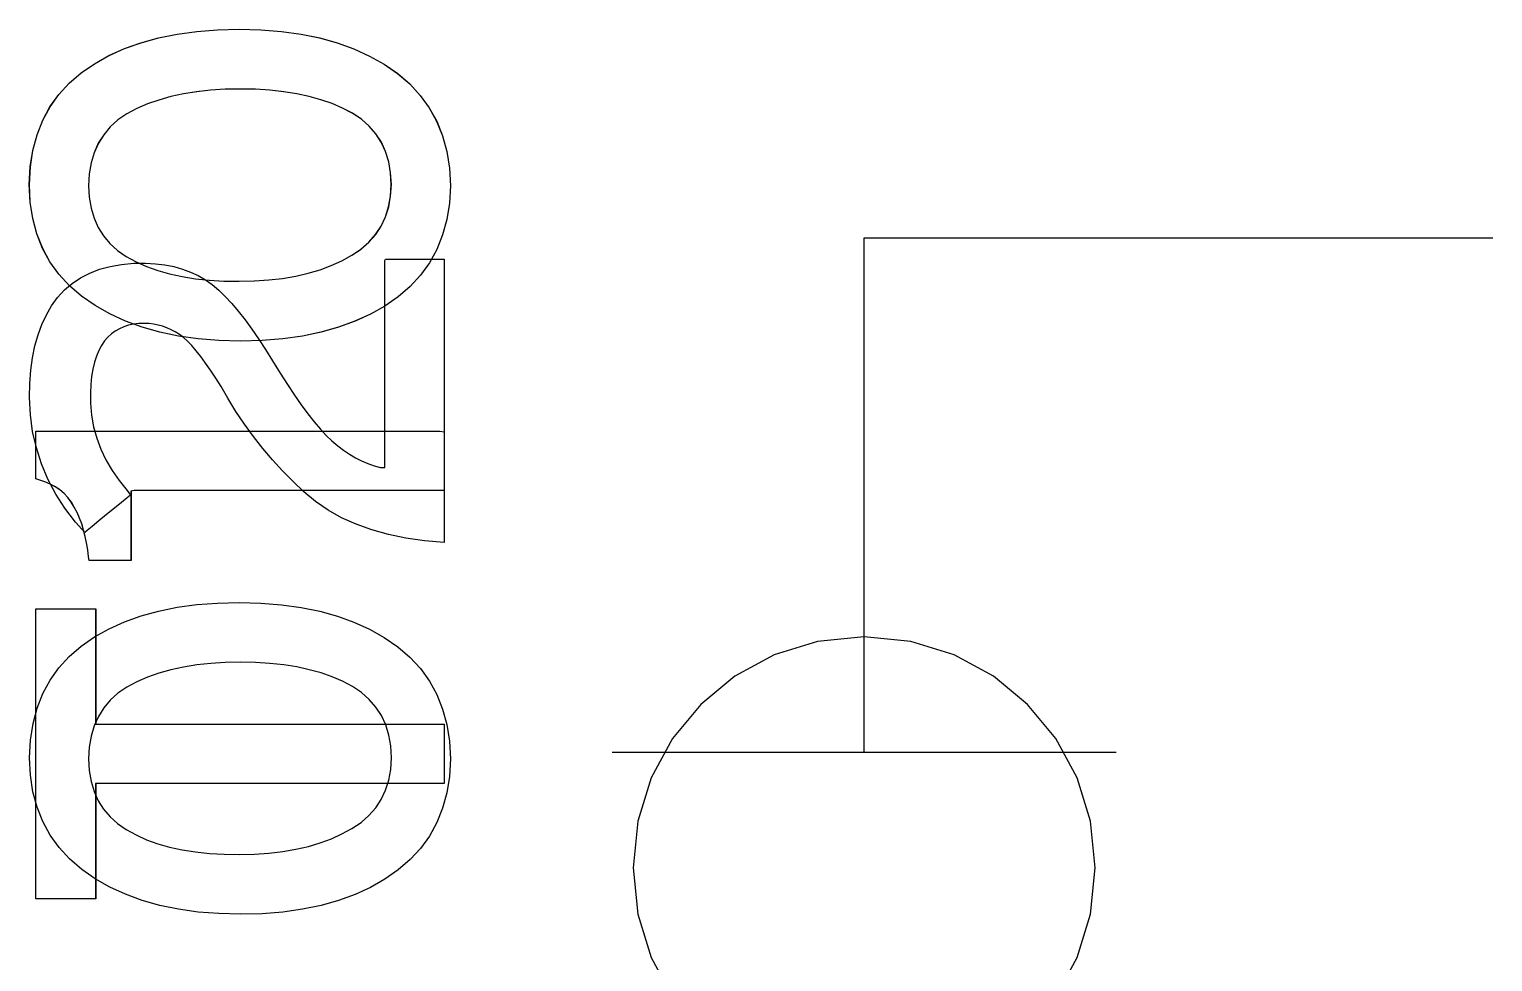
# Model space of a CAD drawing. Extents: x 1 to 47.7, y 0.2 to 35.
# Drawn here: x 36.3558 to 36.7042, y 9.3669 to 9.589 of the extents above; entities that cross this region are included whole.
import ezdxf

# ---------------------------------------------------------------- set-up
doc = ezdxf.new("R2010")
doc.units = 0
doc.header["$MEASUREMENT"] = 0
for name, color, linetype in [('7_2___8__INDEPENDENT_INPUT', 7, 'CONTINUOUS'), ('7_3___8__OPTOISO_INDEPENDE', 7, 'CONTINUOUS'), ('7_4___24__OPTOISO_INDEPEND', 7, 'CONTINUOUS'), ('7_6____8__INDEPENDENT_INPU', 7, 'CONTINUOUS'), ('7_7____8__OPTOISO_INDEPEND', 7, 'CONTINUOUS')]:
    doc.layers.add(name, color=color, linetype=linetype)

msp = doc.modelspace()

# ---------------------------------------------------------------- linework, layer by layer
at = {"layer": '7_2___8__INDEPENDENT_INPUT'}
for points in [[(36.40579, 9.58899), (36.41094, 9.58886), (36.41584, 9.58847), (36.42051, 9.58782), (36.42494, 9.58691), (36.42914, 9.58574), (36.43309, 9.58431), (36.43681, 9.58261), (36.44029, 9.58066), (36.44352, 9.57845), (36.4464, 9.57597), (36.4489, 9.57325), (36.45104, 9.57029), (36.4528, 9.56707), (36.45419, 9.56361), (36.4552, 9.5599), (36.45584, 9.55594), (36.45611, 9.55173), (36.45584, 9.54757), (36.45521, 9.54366), (36.4542, 9.53999), (36.45283, 9.53656), (36.45108, 9.53337), (36.44897, 9.53043), (36.44649, 9.52773), (36.44364, 9.52528), (36.44045, 9.52307), (36.43703, 9.52112), (36.43335, 9.51943), (36.42943, 9.518), (36.42526, 9.51682), (36.42083, 9.51591), (36.41616, 9.51526), (36.41123, 9.51487), (36.40606, 9.51474), (36.4009, 9.51488), (36.39598, 9.51527), (36.3913, 9.51593), (36.38686, 9.51685), (36.38266, 9.51804), (36.3787, 9.51949), (36.37498, 9.5212), (36.3715, 9.52318), (36.36826, 9.52542), (36.36537, 9.5279), (36.36286, 9.53062), (36.36073, 9.53359), (36.35899, 9.53679), (36.35762, 9.54023), (36.35664, 9.54391), (36.35603, 9.54784), (36.35581, 9.552), (36.35606, 9.5562), (36.35667, 9.56015), (36.35766, 9.56385), (36.35902, 9.5673), (36.36075, 9.5705), (36.36285, 9.57345), (36.36531, 9.57615), (36.36815, 9.5786), (36.37134, 9.58078), (36.37478, 9.5827), (36.37846, 9.58437), (36.3824, 9.58578), (36.38658, 9.58694), (36.39101, 9.58783), (36.39569, 9.58848), (36.40061, 9.58886)], [(36.40606, 9.57476), (36.40244, 9.57469), (36.39898, 9.57447), (36.39566, 9.57411), (36.3925, 9.5736), (36.38949, 9.57294), (36.38664, 9.57214), (36.38394, 9.57119), (36.38139, 9.5701), (36.37901, 9.56884), (36.3769, 9.56738), (36.37507, 9.56572), (36.37352, 9.56387), (36.37225, 9.56183), (36.37125, 9.55959), (36.37053, 9.55717), (36.37008, 9.55454), (36.36991, 9.55173), (36.37008, 9.54896), (36.37052, 9.54638), (36.37123, 9.54399), (36.37222, 9.54179), (36.37348, 9.53978), (36.37501, 9.53796), (36.37681, 9.53633), (36.37889, 9.53488), (36.38122, 9.53362), (36.38372, 9.5325), (36.38638, 9.53154), (36.38921, 9.53073), (36.3922, 9.53007), (36.39535, 9.52956), (36.39867, 9.52921), (36.40215, 9.52901), (36.40579, 9.52897), (36.40939, 9.52905), (36.41283, 9.52928), (36.41612, 9.52966), (36.41925, 9.5302), (36.42223, 9.53088), (36.42504, 9.53172), (36.42771, 9.53272), (36.43022, 9.53386), (36.4326, 9.53515), (36.43478, 9.53661), (36.43667, 9.53825), (36.43827, 9.54008), (36.43959, 9.54209), (36.44063, 9.54429), (36.44137, 9.54668), (36.44183, 9.54925), (36.442, 9.552), (36.44183, 9.55481), (36.44138, 9.55743), (36.44064, 9.55985), (36.43963, 9.56207), (36.43833, 9.56409), (36.43674, 9.56592), (36.43488, 9.56755), (36.43273, 9.56899), (36.43037, 9.57022), (36.42789, 9.57128), (36.42525, 9.57221), (36.42245, 9.57299), (36.41949, 9.57363), (36.41637, 9.57412), (36.4131, 9.57448), (36.40966, 9.57469)], [(36.45455, 9.47914), (36.4517, 9.47914), (36.44411, 9.47914), (36.43325, 9.47914), (36.42057, 9.47914), (36.40752, 9.47914), (36.39557, 9.47914), (36.38616, 9.47914), (36.38076, 9.47914), (36.38002, 9.47897), (36.38002, 9.47776), (36.38002, 9.47566), (36.38002, 9.47298), (36.38002, 9.47006), (36.38002, 9.46721), (36.38002, 9.46478), (36.38002, 9.46308), (36.38002, 9.46244), (36.37963, 9.46244), (36.37861, 9.46244), (36.37715, 9.46244), (36.37544, 9.46244), (36.37369, 9.46244), (36.37208, 9.46244), (36.37081, 9.46244), (36.37008, 9.46244), (36.36991, 9.46331), (36.36971, 9.465), (36.36945, 9.46663), (36.36913, 9.4682), (36.36874, 9.46971), (36.36828, 9.47117), (36.36776, 9.47257), (36.36717, 9.47391), (36.36652, 9.47519), (36.36582, 9.47637), (36.36501, 9.47745), (36.36411, 9.47842), (36.36311, 9.47928), (36.362, 9.48003), (36.3608, 9.48068), (36.3595, 9.48122), (36.3581, 9.48165), (36.35737, 9.48194), (36.35737, 9.48277), (36.35737, 9.4842), (36.35737, 9.48603), (36.35737, 9.48803), (36.35737, 9.48997), (36.35737, 9.49163), (36.35737, 9.4928), (36.35737, 9.49323), (36.36109, 9.49323), (36.37098, 9.49323), (36.38514, 9.49323), (36.40168, 9.49323), (36.41869, 9.49323), (36.43427, 9.49323), (36.44654, 9.49323), (36.45358, 9.49323), (36.45455, 9.49309), (36.45455, 9.49207), (36.45455, 9.49029), (36.45455, 9.48803), (36.45455, 9.48556), (36.45455, 9.48317), (36.45455, 9.48111), (36.45455, 9.47968)]]:
    msp.add_lwpolyline(points, close=True, dxfattribs=at)
for points in [[(36.55459, 9.4168), (36.55459, 9.5393), (36.70423, 9.5393)], [(36.37161, 9.42345), (36.45455, 9.42345), (36.45455, 9.40936), (36.37161, 9.40936), (36.37161, 9.38189), (36.35737, 9.38189), (36.35737, 9.45094), (36.37161, 9.45094), (36.37161, 9.42345)], [(36.4946, 9.4168), (36.61459, 9.4168)]]:
    msp.add_lwpolyline(points, dxfattribs=at)
at = {"layer": '7_3___8__OPTOISO_INDEPENDE'}
for points in [[(36.40579, 9.58899), (36.41094, 9.58886), (36.41584, 9.58847), (36.42051, 9.58782), (36.42494, 9.58691), (36.42914, 9.58574), (36.43309, 9.58431), (36.43681, 9.58261), (36.44029, 9.58066), (36.44352, 9.57845), (36.4464, 9.57597), (36.4489, 9.57325), (36.45104, 9.57029), (36.4528, 9.56707), (36.45419, 9.56361), (36.4552, 9.5599), (36.45584, 9.55594), (36.45611, 9.55173), (36.45584, 9.54757), (36.45521, 9.54366), (36.4542, 9.53999), (36.45283, 9.53656), (36.45108, 9.53337), (36.44897, 9.53043), (36.44649, 9.52773), (36.44364, 9.52528), (36.44045, 9.52307), (36.43703, 9.52112), (36.43335, 9.51943), (36.42943, 9.518), (36.42526, 9.51682), (36.42083, 9.51591), (36.41616, 9.51526), (36.41123, 9.51487), (36.40606, 9.51474), (36.4009, 9.51488), (36.39598, 9.51527), (36.3913, 9.51593), (36.38686, 9.51685), (36.38266, 9.51804), (36.3787, 9.51949), (36.37498, 9.5212), (36.3715, 9.52318), (36.36826, 9.52542), (36.36537, 9.5279), (36.36286, 9.53062), (36.36073, 9.53359), (36.35899, 9.53679), (36.35762, 9.54023), (36.35664, 9.54391), (36.35603, 9.54784), (36.35581, 9.552), (36.35606, 9.5562), (36.35667, 9.56015), (36.35766, 9.56385), (36.35902, 9.5673), (36.36075, 9.5705), (36.36285, 9.57345), (36.36531, 9.57615), (36.36815, 9.5786), (36.37134, 9.58078), (36.37478, 9.5827), (36.37846, 9.58437), (36.3824, 9.58578), (36.38658, 9.58694), (36.39101, 9.58783), (36.39569, 9.58848), (36.40061, 9.58886)], [(36.40606, 9.57476), (36.40244, 9.57469), (36.39898, 9.57447), (36.39566, 9.57411), (36.3925, 9.5736), (36.38949, 9.57294), (36.38664, 9.57214), (36.38394, 9.57119), (36.38139, 9.5701), (36.37901, 9.56884), (36.3769, 9.56738), (36.37507, 9.56572), (36.37352, 9.56387), (36.37225, 9.56183), (36.37125, 9.55959), (36.37053, 9.55717), (36.37008, 9.55454), (36.36991, 9.55173), (36.37008, 9.54896), (36.37052, 9.54638), (36.37123, 9.54399), (36.37222, 9.54179), (36.37348, 9.53978), (36.37501, 9.53796), (36.37681, 9.53633), (36.37889, 9.53488), (36.38122, 9.53362), (36.38372, 9.5325), (36.38638, 9.53154), (36.38921, 9.53073), (36.3922, 9.53007), (36.39535, 9.52956), (36.39867, 9.52921), (36.40215, 9.52901), (36.40579, 9.52897), (36.40939, 9.52905), (36.41283, 9.52928), (36.41612, 9.52966), (36.41925, 9.5302), (36.42223, 9.53088), (36.42504, 9.53172), (36.42771, 9.53272), (36.43022, 9.53386), (36.4326, 9.53515), (36.43478, 9.53661), (36.43667, 9.53825), (36.43827, 9.54008), (36.43959, 9.54209), (36.44063, 9.54429), (36.44137, 9.54668), (36.44183, 9.54925), (36.442, 9.552), (36.44183, 9.55481), (36.44138, 9.55743), (36.44064, 9.55985), (36.43963, 9.56207), (36.43833, 9.56409), (36.43674, 9.56592), (36.43488, 9.56755), (36.43273, 9.56899), (36.43037, 9.57022), (36.42789, 9.57128), (36.42525, 9.57221), (36.42245, 9.57299), (36.41949, 9.57363), (36.41637, 9.57412), (36.4131, 9.57448), (36.40966, 9.57469)], [(36.45455, 9.47914), (36.4517, 9.47914), (36.44411, 9.47914), (36.43325, 9.47914), (36.42057, 9.47914), (36.40752, 9.47914), (36.39557, 9.47914), (36.38616, 9.47914), (36.38076, 9.47914), (36.38002, 9.47897), (36.38002, 9.47776), (36.38002, 9.47566), (36.38002, 9.47298), (36.38002, 9.47006), (36.38002, 9.46721), (36.38002, 9.46478), (36.38002, 9.46308), (36.38002, 9.46244), (36.37963, 9.46244), (36.37861, 9.46244), (36.37715, 9.46244), (36.37544, 9.46244), (36.37369, 9.46244), (36.37208, 9.46244), (36.37081, 9.46244), (36.37008, 9.46244), (36.36991, 9.46331), (36.36971, 9.465), (36.36945, 9.46663), (36.36913, 9.4682), (36.36874, 9.46971), (36.36828, 9.47117), (36.36776, 9.47257), (36.36717, 9.47391), (36.36652, 9.47519), (36.36582, 9.47637), (36.36501, 9.47745), (36.36411, 9.47842), (36.36311, 9.47928), (36.362, 9.48003), (36.3608, 9.48068), (36.3595, 9.48122), (36.3581, 9.48165), (36.35737, 9.48194), (36.35737, 9.48277), (36.35737, 9.4842), (36.35737, 9.48603), (36.35737, 9.48803), (36.35737, 9.48997), (36.35737, 9.49163), (36.35737, 9.4928), (36.35737, 9.49323), (36.36109, 9.49323), (36.37098, 9.49323), (36.38514, 9.49323), (36.40168, 9.49323), (36.41869, 9.49323), (36.43427, 9.49323), (36.44654, 9.49323), (36.45358, 9.49323), (36.45455, 9.49309), (36.45455, 9.49207), (36.45455, 9.49029), (36.45455, 9.48803), (36.45455, 9.48556), (36.45455, 9.48317), (36.45455, 9.48111), (36.45455, 9.47968)]]:
    msp.add_lwpolyline(points, close=True, dxfattribs=at)
for points in [[(36.55459, 9.41679), (36.55459, 9.5393), (36.70423, 9.5393)], [(36.37161, 9.42345), (36.45455, 9.42345), (36.45455, 9.40936), (36.37161, 9.40936), (36.37161, 9.38189), (36.35737, 9.38189), (36.35737, 9.45094), (36.37161, 9.45094), (36.37161, 9.42345)], [(36.4946, 9.41679), (36.61459, 9.41679)]]:
    msp.add_lwpolyline(points, dxfattribs=at)
at = {"layer": '7_4___24__OPTOISO_INDEPEND'}
for points in [[(36.55458, 9.44428), (36.55458, 9.53928), (36.70423, 9.53928)], [(36.60018, 9.35853), (36.60525, 9.36787), (36.60845, 9.37819), (36.60957, 9.38927), (36.60845, 9.40036), (36.60525, 9.41069), (36.60018, 9.42003), (36.59347, 9.42817), (36.58533, 9.43489), (36.57599, 9.43996), (36.56566, 9.44317), (36.55458, 9.44428), (36.54349, 9.44317), (36.53316, 9.43996), (36.52381, 9.43489), (36.51567, 9.42817), (36.50896, 9.42003), (36.50389, 9.41069), (36.50068, 9.40036), (36.49957, 9.38927), (36.50068, 9.37819), (36.50389, 9.36787), (36.50896, 9.35853)]]:
    msp.add_lwpolyline(points, dxfattribs=at)
for points in [[(36.45456, 9.46672), (36.4499, 9.46712), (36.44548, 9.46775), (36.44129, 9.46862), (36.43735, 9.46973), (36.43364, 9.47108), (36.43017, 9.47266), (36.42694, 9.47447), (36.42394, 9.47653), (36.42119, 9.47881), (36.4186, 9.48125), (36.4161, 9.48379), (36.41369, 9.48642), (36.41138, 9.48916), (36.40916, 9.492), (36.40704, 9.49494), (36.40501, 9.49798), (36.40307, 9.50113), (36.40146, 9.50387), (36.40019, 9.5059), (36.39897, 9.50777), (36.39779, 9.50948), (36.39665, 9.51102), (36.39556, 9.51241), (36.3945, 9.51363), (36.39348, 9.51469), (36.3925, 9.51559), (36.39154, 9.5163), (36.39056, 9.51691), (36.38957, 9.51744), (36.38855, 9.51789), (36.38752, 9.51826), (36.38647, 9.51855), (36.3854, 9.51876), (36.38431, 9.51888), (36.38321, 9.51893), (36.3819, 9.51889), (36.38064, 9.51875), (36.37944, 9.51849), (36.37832, 9.51814), (36.37726, 9.51767), (36.37627, 9.5171), (36.37534, 9.51643), (36.37449, 9.51565), (36.37371, 9.51476), (36.37297, 9.5137), (36.37233, 9.51249), (36.37178, 9.51115), (36.37131, 9.50967), (36.37094, 9.50804), (36.37065, 9.50627), (36.37046, 9.50436), (36.37035, 9.50231), (36.37037, 9.4999), (36.37063, 9.49706), (36.37112, 9.49429), (36.37186, 9.49159), (36.37283, 9.48896), (36.37405, 9.4864), (36.3755, 9.48392), (36.37719, 9.48151), (36.37911, 9.47917), (36.37992, 9.47805), (36.37913, 9.4774), (36.37778, 9.4763), (36.37607, 9.47491), (36.3742, 9.47339), (36.37236, 9.47189), (36.37075, 9.47058), (36.36956, 9.46962), (36.369, 9.46916), (36.36679, 9.47161), (36.36428, 9.4749), (36.36209, 9.4783), (36.36022, 9.48183), (36.35869, 9.48548), (36.35748, 9.48926), (36.3566, 9.49315), (36.35605, 9.49717), (36.35582, 9.50132), (36.3559, 9.50463), (36.35615, 9.50778), (36.35657, 9.51075), (36.35715, 9.51357), (36.35789, 9.51621), (36.3588, 9.51869), (36.35988, 9.521), (36.36112, 9.52315), (36.36254, 9.52512), (36.36418, 9.52689), (36.36601, 9.52845), (36.36801, 9.52979), (36.37019, 9.53092), (36.37254, 9.53183), (36.37508, 9.53252), (36.37779, 9.53299), (36.38068, 9.53325), (36.38345, 9.53328), (36.38583, 9.53315), (36.38809, 9.53287), (36.39024, 9.53245), (36.39228, 9.53188), (36.39422, 9.53117), (36.39604, 9.53032), (36.39776, 9.52933), (36.39936, 9.52819), (36.40089, 9.52686), (36.40243, 9.52535), (36.40399, 9.52366), (36.40556, 9.52181), (36.40716, 9.51978), (36.40877, 9.51759), (36.41041, 9.51522), (36.41206, 9.51269), (36.41374, 9.50998), (36.41551, 9.50708), (36.41725, 9.50435), (36.41892, 9.50183), (36.42055, 9.49951), (36.42212, 9.49739), (36.42364, 9.49547), (36.4251, 9.49376), (36.4265, 9.49226), (36.42786, 9.49095), (36.42923, 9.48979), (36.43062, 9.48873), (36.43204, 9.48778), (36.43348, 9.48694), (36.43493, 9.4862), (36.43641, 9.48556), (36.43791, 9.48504), (36.43943, 9.48461), (36.44046, 9.4846), (36.44046, 9.48749), (36.44046, 9.49309), (36.44046, 9.5005), (36.44046, 9.50885), (36.44046, 9.51725), (36.44046, 9.52481), (36.44046, 9.53065), (36.44046, 9.53389), (36.44062, 9.53426), (36.44163, 9.53426), (36.44335, 9.53426), (36.44553, 9.53426), (36.44791, 9.53426), (36.45026, 9.53426), (36.45231, 9.53426), (36.45382, 9.53426), (36.45454, 9.53426), (36.45456, 9.53276), (36.45456, 9.52707), (36.45456, 9.51825), (36.45456, 9.5075), (36.45456, 9.49601), (36.45456, 9.48499), (36.45456, 9.47564), (36.45456, 9.46915)], [(36.4058, 9.45246), (36.41095, 9.45233), (36.41586, 9.45194), (36.42053, 9.45129), (36.42496, 9.45038), (36.42915, 9.44921), (36.4331, 9.44778), (36.43682, 9.44609), (36.4403, 9.44413), (36.44353, 9.44192), (36.44641, 9.43944), (36.44892, 9.43672), (36.45105, 9.43376), (36.45281, 9.43054), (36.4542, 9.42708), (36.45521, 9.42337), (36.45585, 9.41941), (36.45612, 9.4152), (36.45586, 9.41104), (36.45522, 9.40713), (36.45422, 9.40346), (36.45284, 9.40003), (36.4511, 9.39684), (36.44898, 9.3939), (36.4465, 9.39121), (36.44365, 9.38875), (36.44047, 9.38654), (36.43704, 9.38459), (36.43337, 9.3829), (36.42944, 9.38147), (36.42527, 9.3803), (36.42085, 9.37939), (36.41617, 9.37873), (36.41125, 9.37834), (36.40607, 9.37821), (36.40091, 9.37835), (36.39599, 9.37874), (36.39131, 9.3794), (36.38687, 9.38032), (36.38267, 9.38151), (36.37871, 9.38296), (36.37499, 9.38467), (36.37151, 9.38665), (36.36827, 9.38889), (36.36538, 9.39137), (36.36288, 9.3941), (36.36075, 9.39706), (36.359, 9.40026), (36.35764, 9.4037), (36.35665, 9.40739), (36.35605, 9.41131), (36.35582, 9.41547), (36.35607, 9.41968), (36.35669, 9.42363), (36.35768, 9.42733), (36.35903, 9.43078), (36.36076, 9.43397), (36.36286, 9.43692), (36.36533, 9.43962), (36.36817, 9.44207), (36.37135, 9.44425), (36.37479, 9.44618), (36.37848, 9.44784), (36.38241, 9.44925), (36.38659, 9.45041), (36.39102, 9.45131), (36.3957, 9.45195), (36.40063, 9.45233)], [(36.40607, 9.43823), (36.40245, 9.43816), (36.39899, 9.43794), (36.39568, 9.43758), (36.39252, 9.43707), (36.38951, 9.43641), (36.38665, 9.43561), (36.38395, 9.43466), (36.3814, 9.43357), (36.37902, 9.43231), (36.37692, 9.43085), (36.37509, 9.42919), (36.37353, 9.42734), (36.37226, 9.4253), (36.37126, 9.42307), (36.37054, 9.42064), (36.37009, 9.41802), (36.36993, 9.4152), (36.37009, 9.41243), (36.37053, 9.40985), (36.37124, 9.40747), (36.37223, 9.40526), (36.37349, 9.40325), (36.37502, 9.40143), (36.37683, 9.3998), (36.3789, 9.39836), (36.38123, 9.39709), (36.38373, 9.39597), (36.3864, 9.39501), (36.38922, 9.3942), (36.39221, 9.39354), (36.39536, 9.39304), (36.39868, 9.39268), (36.40216, 9.39249), (36.4058, 9.39244), (36.4094, 9.39252), (36.41284, 9.39275), (36.41613, 9.39313), (36.41926, 9.39367), (36.42224, 9.39435), (36.42506, 9.3952), (36.42772, 9.39619), (36.43023, 9.39733), (36.43262, 9.39862), (36.43479, 9.40008), (36.43668, 9.40172), (36.43829, 9.40355), (36.43961, 9.40557), (36.44064, 9.40776), (36.44139, 9.41015), (36.44184, 9.41272), (36.44202, 9.41547), (36.44185, 9.41829), (36.44139, 9.4209), (36.44066, 9.42332), (36.43964, 9.42554), (36.43834, 9.42756), (36.43676, 9.42939), (36.43489, 9.43103), (36.43274, 9.43246), (36.43038, 9.43369), (36.4279, 9.43476), (36.42526, 9.43568), (36.42247, 9.43646), (36.41951, 9.4371), (36.41639, 9.43759), (36.41311, 9.43795), (36.40967, 9.43816)]]:
    msp.add_lwpolyline(points, close=True, dxfattribs=at)
at = {"layer": '7_6____8__INDEPENDENT_INPU'}
for points in [[(36.40578, 9.58899), (36.41092, 9.58886), (36.41583, 9.58847), (36.4205, 9.58782), (36.42493, 9.58691), (36.42912, 9.58574), (36.43308, 9.58431), (36.43679, 9.58261), (36.44027, 9.58066), (36.4435, 9.57845), (36.44638, 9.57597), (36.44889, 9.57325), (36.45103, 9.57029), (36.45279, 9.56707), (36.45417, 9.56361), (36.45519, 9.5599), (36.45583, 9.55594), (36.4561, 9.55173), (36.45583, 9.54757), (36.45519, 9.54366), (36.45419, 9.53999), (36.45281, 9.53656), (36.45107, 9.53337), (36.44896, 9.53043), (36.44647, 9.52773), (36.44362, 9.52528), (36.44044, 9.52307), (36.43702, 9.52112), (36.43334, 9.51943), (36.42942, 9.518), (36.42524, 9.51682), (36.42082, 9.51591), (36.41615, 9.51526), (36.41122, 9.51487), (36.40605, 9.51474), (36.40089, 9.51488), (36.39597, 9.51527), (36.39129, 9.51593), (36.38685, 9.51685), (36.38264, 9.51804), (36.37868, 9.51949), (36.37496, 9.5212), (36.37148, 9.52318), (36.36825, 9.52542), (36.36536, 9.5279), (36.36285, 9.53062), (36.36072, 9.53359), (36.35897, 9.53679), (36.35761, 9.54023), (36.35662, 9.54391), (36.35602, 9.54784), (36.35579, 9.552), (36.35604, 9.5562), (36.35666, 9.56015), (36.35765, 9.56385), (36.35901, 9.5673), (36.36073, 9.5705), (36.36283, 9.57345), (36.3653, 9.57615), (36.36814, 9.5786), (36.37132, 9.58078), (36.37476, 9.5827), (36.37845, 9.58437), (36.38238, 9.58578), (36.38657, 9.58694), (36.391, 9.58783), (36.39567, 9.58848), (36.4006, 9.58886)], [(36.40605, 9.57476), (36.40243, 9.57469), (36.39896, 9.57447), (36.39565, 9.57411), (36.39249, 9.5736), (36.38948, 9.57294), (36.38663, 9.57214), (36.38392, 9.57119), (36.38137, 9.5701), (36.379, 9.56884), (36.37689, 9.56738), (36.37506, 9.56572), (36.37351, 9.56387), (36.37223, 9.56183), (36.37123, 9.55959), (36.37051, 9.55717), (36.37007, 9.55454), (36.3699, 9.55173), (36.37007, 9.54896), (36.3705, 9.54638), (36.37122, 9.54399), (36.3722, 9.54179), (36.37346, 9.53978), (36.37499, 9.53796), (36.3768, 9.53633), (36.37888, 9.53488), (36.38121, 9.53362), (36.38371, 9.5325), (36.38637, 9.53154), (36.3892, 9.53073), (36.39218, 9.53007), (36.39534, 9.52956), (36.39865, 9.52921), (36.40213, 9.52901), (36.40578, 9.52897), (36.40937, 9.52905), (36.41282, 9.52928), (36.4161, 9.52966), (36.41924, 9.5302), (36.42221, 9.53088), (36.42503, 9.53172), (36.42769, 9.53272), (36.4302, 9.53386), (36.43259, 9.53515), (36.43477, 9.53661), (36.43666, 9.53825), (36.43826, 9.54008), (36.43958, 9.54209), (36.44061, 9.54429), (36.44136, 9.54668), (36.44182, 9.54925), (36.44199, 9.552), (36.44182, 9.55481), (36.44137, 9.55743), (36.44063, 9.55985), (36.43961, 9.56207), (36.43831, 9.56409), (36.43673, 9.56592), (36.43486, 9.56755), (36.43271, 9.56899), (36.43035, 9.57022), (36.42788, 9.57128), (36.42524, 9.57221), (36.42244, 9.57299), (36.41948, 9.57363), (36.41636, 9.57412), (36.41308, 9.57448), (36.40964, 9.57469)], [(36.45454, 9.47914), (36.45168, 9.47914), (36.4441, 9.47914), (36.43324, 9.47914), (36.42055, 9.47914), (36.40751, 9.47914), (36.39555, 9.47914), (36.38615, 9.47914), (36.38075, 9.47914), (36.38, 9.47897), (36.38, 9.47776), (36.38, 9.47566), (36.38, 9.47298), (36.38, 9.47006), (36.38, 9.46721), (36.38, 9.46478), (36.38, 9.46308), (36.38, 9.46244), (36.37962, 9.46244), (36.3786, 9.46244), (36.37714, 9.46244), (36.37543, 9.46244), (36.37367, 9.46244), (36.37206, 9.46244), (36.3708, 9.46244), (36.37007, 9.46244), (36.3699, 9.46331), (36.3697, 9.465), (36.36944, 9.46663), (36.36912, 9.4682), (36.36872, 9.46971), (36.36827, 9.47117), (36.36775, 9.47257), (36.36716, 9.47391), (36.36651, 9.47519), (36.3658, 9.47637), (36.365, 9.47745), (36.3641, 9.47842), (36.36309, 9.47928), (36.36199, 9.48003), (36.36079, 9.48068), (36.35949, 9.48122), (36.35809, 9.48165), (36.35735, 9.48194), (36.35735, 9.48277), (36.35735, 9.4842), (36.35735, 9.48603), (36.35735, 9.48803), (36.35735, 9.48997), (36.35735, 9.49163), (36.35735, 9.4928), (36.35735, 9.49323), (36.36107, 9.49323), (36.37096, 9.49323), (36.38513, 9.49323), (36.40166, 9.49323), (36.41867, 9.49323), (36.43426, 9.49323), (36.44652, 9.49323), (36.45357, 9.49323), (36.45454, 9.49309), (36.45454, 9.49207), (36.45454, 9.49029), (36.45454, 9.48803), (36.45454, 9.48556), (36.45454, 9.48317), (36.45454, 9.48111), (36.45454, 9.47968)]]:
    msp.add_lwpolyline(points, close=True, dxfattribs=at)
for points in [[(36.55459, 9.4168), (36.55459, 9.5393), (36.70423, 9.5393)], [(36.3716, 9.42345), (36.45454, 9.42345), (36.45454, 9.40936), (36.3716, 9.40936), (36.3716, 9.38189), (36.35735, 9.38189), (36.35735, 9.45094), (36.3716, 9.45094), (36.3716, 9.42345)], [(36.4946, 9.4168), (36.61459, 9.4168)]]:
    msp.add_lwpolyline(points, dxfattribs=at)
at = {"layer": '7_7____8__OPTOISO_INDEPEND'}
for points in [[(36.40579, 9.58899), (36.41094, 9.58886), (36.41584, 9.58847), (36.42051, 9.58782), (36.42494, 9.58691), (36.42914, 9.58574), (36.43309, 9.58431), (36.43681, 9.58261), (36.44029, 9.58066), (36.44352, 9.57845), (36.4464, 9.57597), (36.4489, 9.57325), (36.45104, 9.57029), (36.4528, 9.56707), (36.45419, 9.56361), (36.4552, 9.5599), (36.45584, 9.55594), (36.45611, 9.55173), (36.45584, 9.54757), (36.45521, 9.54366), (36.4542, 9.53999), (36.45283, 9.53656), (36.45108, 9.53337), (36.44897, 9.53043), (36.44649, 9.52773), (36.44364, 9.52528), (36.44045, 9.52307), (36.43703, 9.52112), (36.43335, 9.51943), (36.42943, 9.518), (36.42526, 9.51682), (36.42083, 9.51591), (36.41616, 9.51526), (36.41123, 9.51487), (36.40606, 9.51474), (36.4009, 9.51488), (36.39598, 9.51527), (36.3913, 9.51593), (36.38686, 9.51685), (36.38266, 9.51804), (36.3787, 9.51949), (36.37498, 9.5212), (36.3715, 9.52318), (36.36826, 9.52542), (36.36537, 9.5279), (36.36286, 9.53062), (36.36073, 9.53359), (36.35899, 9.53679), (36.35762, 9.54023), (36.35664, 9.54391), (36.35603, 9.54784), (36.35581, 9.552), (36.35606, 9.5562), (36.35667, 9.56015), (36.35766, 9.56385), (36.35902, 9.5673), (36.36075, 9.5705), (36.36285, 9.57345), (36.36531, 9.57615), (36.36815, 9.5786), (36.37134, 9.58078), (36.37478, 9.5827), (36.37846, 9.58437), (36.3824, 9.58578), (36.38658, 9.58694), (36.39101, 9.58783), (36.39569, 9.58848), (36.40061, 9.58886)], [(36.40606, 9.57476), (36.40244, 9.57469), (36.39898, 9.57447), (36.39566, 9.57411), (36.3925, 9.5736), (36.38949, 9.57294), (36.38664, 9.57214), (36.38394, 9.57119), (36.38139, 9.5701), (36.37901, 9.56884), (36.3769, 9.56738), (36.37507, 9.56572), (36.37352, 9.56387), (36.37225, 9.56183), (36.37125, 9.55959), (36.37053, 9.55717), (36.37008, 9.55454), (36.36991, 9.55173), (36.37008, 9.54896), (36.37052, 9.54638), (36.37123, 9.54399), (36.37222, 9.54179), (36.37348, 9.53978), (36.37501, 9.53796), (36.37681, 9.53633), (36.37889, 9.53488), (36.38122, 9.53362), (36.38372, 9.5325), (36.38638, 9.53154), (36.38921, 9.53073), (36.3922, 9.53007), (36.39535, 9.52956), (36.39867, 9.52921), (36.40215, 9.52901), (36.40579, 9.52897), (36.40939, 9.52905), (36.41283, 9.52928), (36.41612, 9.52966), (36.41925, 9.5302), (36.42223, 9.53088), (36.42504, 9.53172), (36.42771, 9.53272), (36.43022, 9.53386), (36.4326, 9.53515), (36.43478, 9.53661), (36.43667, 9.53825), (36.43827, 9.54008), (36.43959, 9.54209), (36.44063, 9.54429), (36.44137, 9.54668), (36.44183, 9.54925), (36.442, 9.552), (36.44183, 9.55481), (36.44138, 9.55743), (36.44064, 9.55985), (36.43963, 9.56207), (36.43833, 9.56409), (36.43674, 9.56592), (36.43488, 9.56755), (36.43273, 9.56899), (36.43037, 9.57022), (36.42789, 9.57128), (36.42525, 9.57221), (36.42245, 9.57299), (36.41949, 9.57363), (36.41637, 9.57412), (36.4131, 9.57448), (36.40966, 9.57469)], [(36.45455, 9.47914), (36.4517, 9.47914), (36.44411, 9.47914), (36.43325, 9.47914), (36.42057, 9.47914), (36.40752, 9.47914), (36.39557, 9.47914), (36.38616, 9.47914), (36.38076, 9.47914), (36.38002, 9.47897), (36.38002, 9.47776), (36.38002, 9.47566), (36.38002, 9.47298), (36.38002, 9.47006), (36.38002, 9.46721), (36.38002, 9.46478), (36.38002, 9.46308), (36.38002, 9.46244), (36.37963, 9.46244), (36.37861, 9.46244), (36.37715, 9.46244), (36.37544, 9.46244), (36.37369, 9.46244), (36.37208, 9.46244), (36.37081, 9.46244), (36.37008, 9.46244), (36.36991, 9.46331), (36.36971, 9.465), (36.36945, 9.46663), (36.36913, 9.4682), (36.36874, 9.46971), (36.36828, 9.47117), (36.36776, 9.47257), (36.36717, 9.47391), (36.36652, 9.47519), (36.36582, 9.47637), (36.36501, 9.47745), (36.36411, 9.47842), (36.36311, 9.47928), (36.362, 9.48003), (36.3608, 9.48068), (36.3595, 9.48122), (36.3581, 9.48165), (36.35737, 9.48194), (36.35737, 9.48277), (36.35737, 9.4842), (36.35737, 9.48603), (36.35737, 9.48803), (36.35737, 9.48997), (36.35737, 9.49163), (36.35737, 9.4928), (36.35737, 9.49323), (36.36109, 9.49323), (36.37098, 9.49323), (36.38514, 9.49323), (36.40168, 9.49323), (36.41869, 9.49323), (36.43427, 9.49323), (36.44654, 9.49323), (36.45358, 9.49323), (36.45455, 9.49309), (36.45455, 9.49207), (36.45455, 9.49029), (36.45455, 9.48803), (36.45455, 9.48556), (36.45455, 9.48317), (36.45455, 9.48111), (36.45455, 9.47968)]]:
    msp.add_lwpolyline(points, close=True, dxfattribs=at)
for points in [[(36.55459, 9.41679), (36.55459, 9.5393), (36.70423, 9.5393)], [(36.37161, 9.42345), (36.45455, 9.42345), (36.45455, 9.40936), (36.37161, 9.40936), (36.37161, 9.38189), (36.35737, 9.38189), (36.35737, 9.45094), (36.37161, 9.45094), (36.37161, 9.42345)], [(36.4946, 9.41679), (36.61459, 9.41679)]]:
    msp.add_lwpolyline(points, dxfattribs=at)

doc.saveas('drawing.dxf')
